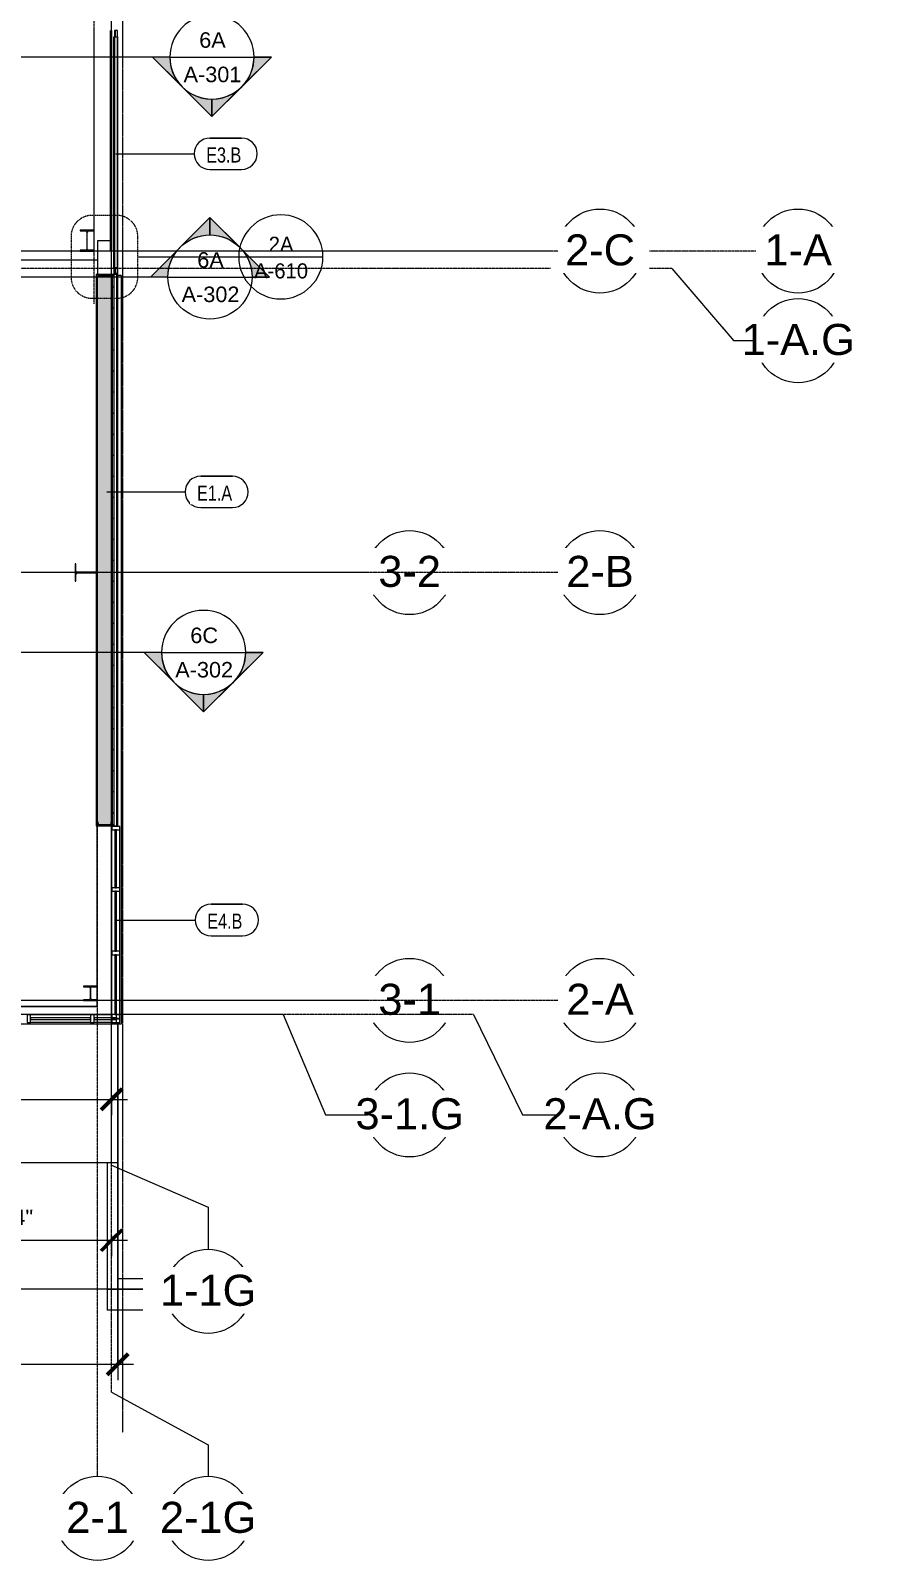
# Model space of a CAD drawing. Header units: inches. Extents: x 23906 to 26716, y -23130 to -20467.
# Drawn here: x 26235 to 26716, y -23107 to -22234 of the extents above; entities that cross this region are included whole.
import ezdxf

# ---------------------------------------------------------------- set-up
doc = ezdxf.new("R2010")
doc.units = ezdxf.units.IN
doc.header["$MEASUREMENT"] = 0
for name, pattern in [('Dash Dot 3_16_', [0.3125, 0.1875, -0.0625, 0, -0.0625]), ('Grid Line 1_2_', [0.875, 0.5, -0.125, 0.125, -0.125]), ('Hidden', [0.28125, 0.1875, -0.09375])]:
    doc.linetypes.add(name, pattern=pattern)
for name, color, linetype, lineweight in [('A-ANNO-DIMS', 211, 'Continuous', 9), ('A-ANNO-DIMS-96', 211, 'Continuous', 9), ('A-ANNO-SYMB', 150, 'Continuous', 9), ('A-AREA', 32, 'Continuous', 9), ('A-FLOR', 192, 'Continuous', 13), ('A-GLAZ-CURT', 52, 'Continuous', 9), ('A-GLAZ-CWMG', 51, 'Continuous', 9), ('A-PROP-SBCK', 71, 'Hidden', 50), ('A-WALL', 113, 'Continuous', 13), ('A-WALL-IDEN', 211, 'Continuous', 9), ('A-WALL-PATT', 111, 'Continuous', 50), ('C-TOPO', 7, 'Continuous', 9), ('Conc', 7, 'Continuous', 20), ('EOP-PR', 4, 'Continuous', 20), ('G-ANNO-SYMB', 111, 'Continuous', 9), ('L-SITE-WALL', 31, 'Continuous', 13), ('S-BEAM', 12, 'Continuous', 9), ('S-COLS', 52, 'Continuous', 9), ('S-GRID', 1, 'Continuous', 9), ('S-GRID-IDEN', 1, 'Continuous', 9)]:
    doc.layers.add(name, color=color, linetype=linetype, lineweight=lineweight)
doc.styles.add('Arial', font='arial.ttf', dxfattribs={"height": 17.703593})
doc.styles.add('Arial_1', font='arial.ttf', dxfattribs={"height": 8.851796})
doc.styles.add('Century Gothic', font='GOTHIC.TTF', dxfattribs={"height": 8.622671})
doc.styles.add('Century Gothic_1', font='GOTHIC.TTF', dxfattribs={"width": 0.8, "height": 8.622671})
doc.dimstyles.new('OD_Dimension', dxfattribs={"dimscale": 12, "dimtxt": 9, "dimasz": 1, "dimexe": 0.75, "dimexo": 0.5, "dimgap": 0.5, "dimtad": 1, "dimdec": 3, "dimrnd": 0.125, "dimzin": 1, "dimdsep": 46, "dimlunit": 4, "dimtxsty": 'Arial_1', "dimblk1": 'OBLIQUE', "dimblk2": 'OBLIQUE', "dimsah": 1, "dimcen": 0.09, "dimdle": 0.75, "dimazin": 0, "dimtfac": 1, "dimtdec": 4, "dimtix": 1, "dimtmove": 0, "dimatfit": 3, "dimfxl": 1, "dimtvp": 1, "dimtfill": 1, "dimfrac": 2, "dimtolj": 1, "dimtzin": 0, "dimarcsym": 2})
doc.dimstyles.new('OD_Dimension_3', dxfattribs={"dimscale": 12, "dimtxt": 9, "dimasz": 1, "dimexe": 0.75, "dimexo": 0.5, "dimgap": 0.5, "dimtad": 1, "dimdec": 3, "dimrnd": 0.125, "dimzin": 1, "dimdsep": 46, "dimlunit": 4, "dimtxsty": 'Arial_1', "dimblk1": 'OBLIQUE', "dimblk2": 'OBLIQUE', "dimsah": 1, "dimcen": 0.09, "dimdle": 0.75, "dimazin": 0, "dimtfac": 1, "dimtdec": 4, "dimtix": 1, "dimtmove": 0, "dimatfit": 3, "dimfxl": 1, "dimtvp": 1, "dimtfill": 1, "dimfrac": 2, "dimtolj": 1, "dimtzin": 0, "dimarcsym": 2})
pattern_1 = [(45, (0, 0), (-9.503515, 9.503515), []), (45, (0, 14.4), (-9.503515, 9.503515), [])]

# ---------------------------------------------------------------- blocks, each defined once
blk = doc.blocks.new('Struct_Xcel_Sports Complex_rvt-1-Enlarged First Floor Plan _East_')
at = {"layer": 'A-FLOR', "color": 43}
for p, q in [((26272.89, -22687.68), (26272.89, -22779.05)), ((26272.89, -22779.49), (26272.89, -22786.87)), ((26272.89, -22787.3), (26272.89, -22790.8)), ((26272.89, -22790.8), (26128.02, -22790.8))]:
    blk.add_line(p, q, dxfattribs=at)
at = {"layer": 'L-SITE-WALL', "color": 43}
blk.add_line((26128.02, -22790.8), (26272.89, -22790.8), dxfattribs=at)
blk = doc.blocks.new('W-Wide Flange-Column - B2_D-1389335-Enlarged First Floor Plan _East_')
at = {"layer": 'S-COLS'}
h = blk.add_hatch(dxfattribs=at)
h.set_pattern_fill('FP_7', color=8, style=0, pattern_type=2)
h.set_pattern_definition([(225, (26269.39, -22783.178), (9.503515, -9.503515), []), (225, (26269.39, -22797.578), (9.503515, -9.503515), [])])
h.paths.add_polyline_path([(-4, 4.13), (-4, 3.69), (-0.84, 3.69), (-0.35, 3.49), (-0.14, 3), (-0.14, -3), (-0.35, -3.49), (-0.84, -3.69), (-4, -3.69), (-4, -4.12), (4, -4.12), (4, -3.69), (0.84, -3.69), (0.35, -3.49), (0.14, -3), (0.14, 3), (0.35, 3.49), (0.84, 3.69), (4, 3.69), (4, 4.13)], flags=0)
at = {"layer": 'S-COLS', "color": 7, "lineweight": 20}
for p, q in [((4, 4.13), (-4, 4.13)), ((-4, 4.13), (-4, 3.69)), ((-4, 3.69), (-0.84, 3.69)), ((-0.14, 3), (-0.14, -3)), ((0.14, -3), (0.14, 3)), ((0.84, 3.69), (4, 3.69)), ((4, 3.69), (4, 4.13)), ((-0.84, -3.69), (-4, -3.69)), ((-4, -3.69), (-4, -4.12)), ((-4, -4.12), (4, -4.12)), ((4, -3.69), (0.84, -3.69)), ((4, -4.12), (4, -3.69))]:
    blk.add_line(p, q, dxfattribs=at)
for centre, start, end in [((-0.84, 3), 0, 90), ((0.84, 3), 90, 180), ((-0.84, -3), 270, 0), ((0.84, -3), 180, 270)]:
    blk.add_arc(centre, 0.691, start, end, dxfattribs=at)
blk = doc.blocks.new('Girt_C - 8_D-1409812-Enlarged First Floor Plan _East_')
at = {"layer": 'S-BEAM', "color": 43, "lineweight": 13}
for p, q in [((26273.39, -22353.43), (26273.39, -22372.93)), ((26273.58, -22353.43), (26280.75, -22353.43)), ((26281.39, -22372.93), (26281.39, -22359.55))]:
    blk.add_line(p, q, dxfattribs=at)
blk = doc.blocks.new('System Panel - INSULATED LOW-E GLAZING _SEE ELEVATIONS FOR U-FACTOR_ SHGC_ _ LT_-827454-Enlarged First Floor Plan _East_')
at = {"layer": 'A-GLAZ-CURT', "color": 7, "lineweight": 20}
for p, q in [((17.09375, 1.25), (-17.09375, 1.25)), ((-17.09375, 1.25), (-17.09375, 0.25)), ((-17.09375, 0.25), (17.09375, 0.25)), ((17.09375, 0.25), (17.09375, 1.25))]:
    blk.add_line(p, q, dxfattribs=at)
at = {"layer": 'A-GLAZ-CURT', "color": 10, "lineweight": 13}
for p, q in [((-17.09375, 0.25), (-17.09375, 1.25)), ((17.09375, 1.25), (-17.09375, 1.25)), ((-17.09375, 0.25), (17.09375, 0.25)), ((17.09375, 1.25), (17.09375, 0.25))]:
    blk.add_line(p, q, dxfattribs=at)
blk = doc.blocks.new('Rectangular Mullion - Exterior 2_ x 4_5_-V8-Enlarged First Floor Plan _East_')
at = {"layer": 'A-GLAZ-CWMG', "color": 43, "lineweight": 13}
for p, q in [((26197.02, -22795.43), (26162.83, -22795.43)), ((26197.02, -22799.93), (26162.83, -22799.93))]:
    blk.add_line(p, q, dxfattribs=at)
blk = doc.blocks.new('Rectangular Mullion - Exterior 2_ x 4_5_-1142350-Enlarged First Floor Plan _East_')
at = {"layer": 'A-GLAZ-CWMG', "color": 7, "lineweight": 20}
for p, q in [((-2, 1.5), (0, 1.5)), ((-2, -3), (-2, 1.5)), ((0, 1.5), (0, -3)), ((0, -3), (-2, -3))]:
    blk.add_line(p, q, dxfattribs=at)
blk = doc.blocks.new('Rectangular Mullion - Exterior 2_ x 4_5_-1142343-Enlarged First Floor Plan _East_')
at = {"layer": 'A-GLAZ-CWMG', "color": 7, "lineweight": 20}
for p, q in [((-1, 1.5), (1, 1.5)), ((-1, -3), (-1, 1.5)), ((1, 1.5), (1, -3)), ((1, -3), (-1, -3))]:
    blk.add_line(p, q, dxfattribs=at)
blk = doc.blocks.new('System Panel - INSULATED LOW-E GLAZING _SEE ELEVATIONS FOR U-FACTOR_ SHGC_ _ LT_-1274973-Enlarged First Floor Plan _East_')
at = {"layer": 'A-GLAZ-CURT', "color": 7, "lineweight": 20}
for p, q in [((6.31, 1.25), (-6.31, 1.25)), ((-6.31, 1.25), (-6.31, 0.25)), ((-6.31, 0.25), (6.31, 0.25)), ((6.31, 0.25), (6.31, 1.25))]:
    blk.add_line(p, q, dxfattribs=at)
at = {"layer": 'A-GLAZ-CURT', "color": 10, "lineweight": 13}
for p, q in [((-6.31, 0.25), (-6.31, 1.25)), ((3.81, 1.25), (-6.31, 1.25)), ((-6.31, 0.25), (3.81, 0.25)), ((6.31, 1.06), (6.31, 0.5))]:
    blk.add_line(p, q, dxfattribs=at)
blk = doc.blocks.new('Rectangular Mullion - Exterior 2_ x 4_5_-1274971-Enlarged First Floor Plan _East_')
at = {"layer": 'A-GLAZ-CWMG', "color": 43, "lineweight": 13}
for p, q in [((26281.52, -22795.43), (26271.39, -22795.43)), ((26281.52, -22799.93), (26271.39, -22799.93))]:
    blk.add_line(p, q, dxfattribs=at)
blk = doc.blocks.new('System Panel - INSULATED LOW-E GLAZING _SEE ELEVATIONS FOR U-FACTOR_ SHGC_ _ LT_-1142335-Enlarged First Floor Plan _East_')
at = {"layer": 'A-GLAZ-CURT', "color": 7, "lineweight": 20}
for p, q in [((16.53125, -0.25), (-16.53125, -0.25)), ((-16.53125, -0.25), (-16.53125, -1.25)), ((-16.53125, -1.25), (16.53125, -1.25)), ((16.53125, -1.25), (16.53125, -0.25))]:
    blk.add_line(p, q, dxfattribs=at)
at = {"layer": 'A-GLAZ-CURT', "color": 10, "lineweight": 13}
for p, q in [((-16.53125, -1.25), (-16.53125, -0.25)), ((16.53125, -0.25), (-16.53125, -0.25)), ((-16.53125, -1.25), (16.53125, -1.25)), ((16.53125, -0.25), (16.53125, -1.25))]:
    blk.add_line(p, q, dxfattribs=at)
blk = doc.blocks.new('System Panel - INSULATED LOW-E GLAZING _SEE ELEVATIONS FOR U-FACTOR_ SHGC_ _ LT_-827433-Enlarged First Floor Plan _East_')
at = {"layer": 'A-GLAZ-CURT', "color": 7, "lineweight": 20}
for p, q in [((17.09375, -0.25), (-17.09375, -0.25)), ((-17.09375, -0.25), (-17.09375, -1.25)), ((-17.09375, -1.25), (17.09375, -1.25)), ((17.09375, -1.25), (17.09375, -0.25))]:
    blk.add_line(p, q, dxfattribs=at)
at = {"layer": 'A-GLAZ-CURT', "color": 10, "lineweight": 13}
for p, q in [((-17.09375, -1.25), (-17.09375, -0.25)), ((17.09375, -0.25), (-17.09375, -0.25)), ((-17.09375, -1.25), (17.09375, -1.25)), ((17.09375, -0.25), (17.09375, -1.25))]:
    blk.add_line(p, q, dxfattribs=at)
blk = doc.blocks.new('Rectangular Mullion - Exterior 2_ x 4_5_-1135294-Enlarged First Floor Plan _East_')
at = {"layer": 'A-GLAZ-CWMG', "color": 43, "lineweight": 13}
for p, q in [((26281.52, -22722.99), (26281.52, -22689.93)), ((26286.02, -22722.99), (26286.02, -22689.93))]:
    blk.add_line(p, q, dxfattribs=at)
blk = doc.blocks.new('Rectangular Mullion - Exterior 2_ x 4_5_-769200-Enlarged First Floor Plan _East_')
at = {"layer": 'A-GLAZ-CWMG', "color": 43, "lineweight": 13}
for p, q in [((26281.52, -22795.37), (26281.52, -22761.18)), ((26286.02, -22795.37), (26286.02, -22761.18))]:
    blk.add_line(p, q, dxfattribs=at)
blk = doc.blocks.new('Rectangular Mullion - Exterior 2_ x 4_5_-1142339-Enlarged First Floor Plan _East_')
at = {"layer": 'A-GLAZ-CWMG', "color": 7, "lineweight": 20}
for p, q in [((-2, 3), (0, 3)), ((-2, -1.5), (-2, 3)), ((0, 3), (0, -1.5)), ((0, -1.5), (-2, -1.5))]:
    blk.add_line(p, q, dxfattribs=at)
blk = doc.blocks.new('Rectangular Mullion - Exterior 2_ x 4_5_-1142342-Enlarged First Floor Plan _East_')
at = {"layer": 'A-GLAZ-CWMG', "color": 7, "lineweight": 20}
for p, q in [((0, 3), (-2, 3)), ((-2, 3), (-2, -1.5)), ((0, -1.5), (0, 3)), ((-2, -1.5), (0, -1.5))]:
    blk.add_line(p, q, dxfattribs=at)
blk = doc.blocks.new('Rectangular Mullion - Exterior 2_ x 4_5_-1115231-Enlarged First Floor Plan _East_')
at = {"layer": 'A-GLAZ-CWMG', "color": 7, "lineweight": 20}
for p, q in [((-1, 3), (1, 3)), ((-1, -1.5), (-1, 3)), ((1, 3), (1, -1.5)), ((1, -1.5), (-1, -1.5))]:
    blk.add_line(p, q, dxfattribs=at)
blk = doc.blocks.new('Rectangular Mullion - Exterior 2_ x 4_5_-769211-Enlarged First Floor Plan _East_')
at = {"layer": 'A-GLAZ-CWMG', "color": 43, "lineweight": 13}
for p, q in [((26281.52, -22759.18), (26281.52, -22724.99)), ((26286.02, -22759.18), (26286.02, -22724.99))]:
    blk.add_line(p, q, dxfattribs=at)
blk = doc.blocks.new('Rectangular Mullion - Exterior 2_ x 4_5_-827464-Enlarged First Floor Plan _East_')
at = {"layer": 'A-GLAZ-CWMG', "color": 7, "lineweight": 20}
for p, q in [((-1, 3), (1, 3)), ((-1, -1.5), (-1, 3)), ((1, 3), (1, -1.5)), ((1, -1.5), (-1, -1.5))]:
    blk.add_line(p, q, dxfattribs=at)
blk = doc.blocks.new('Rectangular Mullion - Profile_Polycarbonate_Lower-1149884-Enlarged First Floor Plan _East_')
at = {"layer": 'A-GLAZ-CWMG', "color": 43, "lineweight": 13}
for p, q in [((26282.75, -22237.3), (26283.1, -22237.3)), ((26282.75, -22369.06), (26282.75, -22237.3)), ((26284.68, -22237.3), (26284.75, -22237.3)), ((26284.75, -22237.3), (26284.88, -22237.3)), ((26284.75, -22369.06), (26284.75, -22237.3)), ((26284.88, -22369.06), (26284.88, -22237.3)), ((26284.75, -22369.06), (26284.68, -22369.06)), ((26284.88, -22369.06), (26284.75, -22369.06))]:
    blk.add_line(p, q, dxfattribs=at)
at = {"layer": 'A-GLAZ-CWMG', "color": 10, "lineweight": 13}
for p, q in [((26283.1, -22237.3), (26284.68, -22237.3)), ((26283.1, -22369.06), (26283.1, -22237.3)), ((26284.68, -22369.06), (26283.1, -22369.06))]:
    blk.add_line(p, q, dxfattribs=at)
blk = doc.blocks.new('Rectangular Mullion - Profile_Polycarbonate_Upper and left-1528482-Enlarged First Floor Plan _East_')
at = {"layer": 'A-GLAZ-CWMG', "color": 7, "lineweight": 20}
for p, q in [((-3.622, 1.141125), (0, 1.141125)), ((-3.622, 0.787125), (-3.622, 1.141125)), ((-3.372, 0.787125), (-3.622, 0.787125)), ((-0.0625, 1.078625), (-3.5595, 1.078625)), ((-3.5595, 1.078625), (-3.5595, 0.849625)), ((-3.5595, 0.849625), (-3.372, 0.849625)), ((-3.372, 0.849625), (-3.372, 0.787125)), ((-0.0625, -0.922375), (-0.0625, 1.078625)), ((0, 1.141125), (0, -0.984875)), ((-2.834, -0.984875), (-2.834, -0.859875)), ((-2.834, -0.859875), (-2.7715, -0.859875)), ((0, -0.984875), (-2.834, -0.984875)), ((-2.7715, -0.859875), (-2.7715, -0.922375)), ((-2.7715, -0.922375), (-0.0625, -0.922375))]:
    blk.add_line(p, q, dxfattribs=at)
blk = doc.blocks.new('Girt_Z - 10_D-1236892-Enlarged First Floor Plan _East_')
at = {"layer": 'S-BEAM', "color": 43, "lineweight": 13}
for p, q in [((26271.39, -22347.55), (26271.39, -22233.68)), ((26280.75, -22359.55), (26280.75, -22233.68)), ((26280.82, -22359.55), (26280.82, -22233.68)), ((26281.39, -22233.68), (26281.39, -22359.55)), ((26271.39, -22359.12), (26271.39, -22347.99)), ((26280.75, -22359.55), (26271.39, -22359.55)), ((26280.82, -22359.55), (26280.75, -22359.55)), ((26281.39, -22359.55), (26280.82, -22359.55))]:
    blk.add_line(p, q, dxfattribs=at)
blk = doc.blocks.new('Section - Section Head - Filled-1526-Enlarged First Floor Plan _East_')
at = {"layer": 'G-ANNO-SYMB'}
h = blk.add_hatch(color=256, dxfattribs=at)
edge = h.paths.add_edge_path(flags=0)
edge.add_line((-0.4268, 0.1768), (-0.25, 0.3536))
edge.add_line((-0.25, 0.3536), (-0.25, 0.25))
edge.add_arc((-0.25, 0), 0.25, 90, 135)
h = blk.add_hatch(color=256, dxfattribs=at)
edge = h.paths.add_edge_path(flags=0)
edge.add_arc((-0.25, 0), 0.25, 45, 90)
edge.add_line((-0.25, 0.25), (-0.25, 0.3536))
edge.add_line((-0.25, 0.3536), (-0.0732, 0.1768))
h = blk.add_hatch(color=256, dxfattribs=at)
edge = h.paths.add_edge_path(flags=0)
edge.add_arc((-0.25, 0), 0.2503, 137.9216, 180)
edge.add_line((-0.5003, 0), (-0.6036, 0))
edge.add_line((-0.6036, 0), (-0.4358, 0.1678))
h = blk.add_hatch(color=256, dxfattribs=at)
edge = h.paths.add_edge_path(flags=0)
edge.add_line((-0.0642, 0.1678), (0.1036, 0))
edge.add_line((0.1036, 0), (0.0003, 0))
edge.add_arc((-0.25, 0), 0.2503, 0, 42.0784)
for p, q in [((-0.25, 0.3536), (-0.6036, 0)), ((-0.25, 0.3536), (-0.4268, 0.1768)), ((-0.25, 0.3536), (0.1036, 0)), ((-0.25, 0.25), (-0.25, 0.3536)), ((-0.0732, 0.1768), (-0.25, 0.3536)), ((-0.25, 0.3536), (-0.25, 0.25)), ((-0.4358, 0.1678), (-0.6036, 0)), ((0.1036, 0), (-0.0642, 0.1678)), ((-0.6036, 0), (-0.5003, 0)), ((0.0003, 0), (0.1036, 0)), ((-0.5, 0), (-0.6036, 0)), ((0, 0), (0.1036, 0))]:
    blk.add_line(p, q, dxfattribs=at)
for radius, start, end in [(0.25, 360, 180), (0.25, 90, 135), (0.25, 45, 90), (0.2503, 137.9216, 180), (0.2503, 0, 42.0784), (0.25, 180, 360)]:
    blk.add_arc((-0.25, 0), radius, start, end, dxfattribs=at)
blk = doc.blocks.new('Grid - Grid Head - Circle-14747-Enlarged First Floor Plan _East_')
at = {"layer": 'S-GRID-IDEN'}
blk.add_circle((0, 0), 0.25, dxfattribs=at)
blk = doc.blocks.new('Wall Tag - 1_4_-1369832-Enlarged First Floor Plan _East_')
at = {"layer": 'A-WALL-IDEN', "color": 153}
for p, q in [((-0.0822, 0.0968), (0.1053, 0.0968)), ((0.1053, 0.0968), (-0.0822, 0.0968)), ((-0.0822, -0.0907), (0.1053, -0.0907)), ((-0.0822, -0.0907), (0.1053, -0.0907))]:
    blk.add_line(p, q, dxfattribs=at)
for centre, start, end in [((-0.0822, 0.0031), 90, 270), ((-0.0822, 0.0031), 90, 270), ((0.1053, 0.0031), 270, 90), ((0.1053, 0.0031), 270, 90)]:
    blk.add_arc(centre, 0.0937, start, end, dxfattribs=at)
blk = doc.blocks.new('DIMBLOCK16-Enlarged First Floor Plan _East_')
at = {"layer": 'A-ANNO-DIMS-96'}
for p, q in [((26125.64, -22801.43), (26125.64, -22933.17)), ((26125.64, -22924.17), (26125.64, -22801.43)), ((26125.64, -22924.17), (26290.39, -22924.17)), ((26281.39, -22921.68), (26281.39, -22933.17)), ((26281.39, -22924.17), (26281.39, -22921.68))]:
    blk.add_line(p, q, dxfattribs=at)
at = {"layer": 'A-ANNO-DIMS-96', "lineweight": 50}
for p, q in [((26125.64, -22924.17), (26131.64, -22918.17)), ((26281.39, -22924.17), (26287.39, -22918.17)), ((26125.64, -22924.17), (26119.64, -22930.17)), ((26281.39, -22924.17), (26275.39, -22930.17))]:
    blk.add_line(p, q, dxfattribs=at)
at = {"layer": 'A-ANNO-DIMS-96', "color": 0, "insert": (26170.77, -22906.68), "char_height": 8.8518, "width": 78.5908, "attachment_point": 1, "line_spacing_factor": 0.938532, "style": 'Arial_1', "bg_fill": 3, "box_fill_scale": 1.25, "bg_fill_color": 0, "bg_fill_transparency": 0}
blk.add_mtext('12\' - 11 3/4"', dxfattribs=at)
blk = doc.blocks.new('_Oblique')
at = {"color": 0, "linetype": 'ByBlock', "lineweight": -2}
blk.add_line((-0.5, -0.5), (0.5, 0.5), dxfattribs=at)
blk = doc.blocks.new('DIMBLOCK72-Enlarged First Floor Plan _East_')
at = {"layer": 'A-ANNO-DIMS-96', "lineweight": 50}
for p, q in [((25979.89, -22843.79), (25985.89, -22837.79)), ((26281.39, -22843.79), (26287.39, -22837.79)), ((25979.89, -22843.79), (25973.89, -22849.79)), ((26281.39, -22843.79), (26275.39, -22849.79))]:
    blk.add_line(p, q, dxfattribs=at)
at = {"layer": 'A-ANNO-DIMS-96'}
for p, q in [((25979.89, -22841.3), (25979.89, -22852.79)), ((25979.89, -22843.79), (25979.89, -22841.3)), ((26281.39, -22841.3), (26281.39, -22852.79)), ((26281.39, -22843.79), (26281.39, -22841.3)), ((25970.89, -22843.79), (26290.39, -22843.79))]:
    blk.add_line(p, q, dxfattribs=at)
at = {"layer": 'A-ANNO-DIMS-96', "color": 0, "insert": (26101.29, -22826.3), "char_height": 8.8518, "width": 70.4492, "attachment_point": 1, "line_spacing_factor": 0.938532, "style": 'Arial_1', "bg_fill": 3, "box_fill_scale": 1.25, "bg_fill_color": 0, "bg_fill_transparency": 0}
blk.add_mtext('25\' - 1 1/2"', dxfattribs=at)
blk = doc.blocks.new('DIMBLOCK74-Enlarged First Floor Plan _East_')
at = {"layer": 'A-ANNO-DIMS-96'}
for p, q in [((25305.39, -22798.58), (25305.39, -23003.97)), ((25305.39, -22994.97), (25305.39, -22798.58)), ((26284.89, -22804.8), (26284.89, -23003.97)), ((26284.89, -22994.97), (26284.89, -22804.8)), ((25296.39, -22994.97), (26293.89, -22994.97))]:
    blk.add_line(p, q, dxfattribs=at)
at = {"layer": 'A-ANNO-DIMS-96', "lineweight": 50}
for p, q in [((25305.39, -22994.97), (25311.39, -22988.97)), ((26284.89, -22994.97), (26290.89, -22988.97)), ((25305.39, -22994.97), (25299.39, -23000.97)), ((26284.89, -22994.97), (26278.89, -23000.97))]:
    blk.add_line(p, q, dxfattribs=at)
at = {"layer": 'A-ANNO-DIMS-96', "color": 0, "insert": (25765.79, -22977.49), "char_height": 8.8518, "width": 70.4492, "attachment_point": 1, "line_spacing_factor": 0.938532, "style": 'Arial_1', "bg_fill": 3, "box_fill_scale": 1.25, "bg_fill_color": 0, "bg_fill_transparency": 0}
blk.add_mtext('81\' - 7 1/2"', dxfattribs=at)
blk = doc.blocks.new('Floor Plan - Callout Head-19020-Enlarged First Floor Plan _East_')
at = {"layer": 'A-ANNO-SYMB'}
blk.add_line((-0.25, 0), (0.25, 0), dxfattribs=at)
for start, end in [(360, 180), (180, 360)]:
    blk.add_arc((0, 0), 0.25, start, end, dxfattribs=at)

msp = doc.modelspace()

# ---------------------------------------------------------------- hatches: boundary and pattern name
at = {"layer": 'A-WALL-PATT', "lineweight": 9}
h = msp.add_hatch(dxfattribs=at)
h.set_pattern_fill('FP_9', color=8, style=0, pattern_type=2)
h.set_pattern_definition([(161.57, (0.48, 0.48), (-3.839953776, -1.544e-05), [0, -27.322, 3.034, 0]), (18.43, (-0.48, 0.48), (-3.839953776, 1.544e-05), [0, -27.322, 3.034, 0]), (108.43, (0.48, 0.48), (1.919622, -9.60052459), [9.106, -21.25]), (71.57, (-0.48, 0.48), (1.919622, 9.60052459), [9.106, -21.25])])
h.paths.add_polyline_path([(26273.3902, -22686.9278), (26281.3902, -22686.9278), (26281.3902, -22373.6778), (26273.3902, -22373.6778), (26273.3902, -22685.3545)], flags=0)
h = msp.add_hatch(dxfattribs=at)
h.set_pattern_fill('FP_10', color=8, style=0, pattern_type=2)
h.set_pattern_definition([(0, (0, 0), (15.36, 3.84), [1.267, -10.253, 1.267, -10.253, -61.44]), (0, (0, 0), (15.36, 3.84), [-23.04, 1.267, -21.773, 1.267, -10.253, -26.88]), (0, (0, 0), (15.36, 3.84), [-57.6, 1.267, -6.413, 1.267, -17.933]), (120, (5.76, 1.92), (-11.00553755, 11.3821502), [1.267, -10.253, 1.267, -10.253, -61.44]), (120, (5.76, 1.92), (-11.00553755, 11.3821502), [-23.04, 1.267, -21.773, 1.267, -10.253, -26.88]), (120, (5.76, 1.92), (-11.00553755, 11.3821502), [-57.6, 1.267, -6.413, 1.267, -17.933]), (240, (7.68, 9.6), (-4.35446245, -15.2221502), [1.267, -10.253, 1.267, -10.253, -61.44]), (240, (7.68, 9.6), (-4.35446245, -15.2221502), [-23.04, 1.267, -21.773, 1.267, -10.253, -26.88]), (240, (7.68, 9.6), (-4.35446245, -15.2221502), [-57.6, 1.267, -6.413, 1.267, -17.933])])
h.paths.add_polyline_path([(26281.3902, -22686.9278), (26281.8902, -22686.9278), (26281.8902, -22373.6778), (26281.3902, -22373.6778), (26281.3902, -22685.3545)], flags=0)
h = msp.add_hatch(dxfattribs=at)
h.set_pattern_fill('FP_11', color=8, style=0, pattern_type=2)
h.set_pattern_definition([(0, (0, 0), (0, 12), []), (90, (0, 0), (-12, 7e-16), [])])
h.paths.add_polyline_path([(26281.8902, -22686.9278), (26282.8902, -22686.9278), (26282.8902, -22373.6778), (26281.8902, -22373.6778), (26281.8902, -22685.3545)], flags=0)
at = {"layer": 'S-COLS'}
h = msp.add_hatch(dxfattribs=at)
h.set_pattern_fill('FP_13', color=8, style=0, pattern_type=2)
h.set_pattern_definition(pattern_1)
h.paths.add_polyline_path([(26263.3902, -22359.5528), (26271.3902, -22359.5528), (26271.3902, -22359.1192), (26268.2262, -22359.1192), (26267.7373, -22358.9167), (26267.5348, -22358.4278), (26267.5348, -22348.6778), (26267.7373, -22348.1889), (26268.2262, -22347.9864), (26271.3902, -22347.9864), (26271.3902, -22347.5528), (26263.3902, -22347.5528), (26263.3902, -22347.9864), (26266.5543, -22347.9864), (26267.0432, -22348.1889), (26267.2457, -22348.6778), (26267.2457, -22358.4278), (26267.0432, -22358.9167), (26266.5543, -22359.1192), (26263.3902, -22359.1192)], flags=0)
h = msp.add_hatch(dxfattribs=at)
h.set_pattern_fill('FP_13', color=8, style=0, pattern_type=2)
h.set_pattern_definition(pattern_1)
h.paths.add_polyline_path([(26261.0738, -22548.0528), (26261.0738, -22543.8887), (26261.2763, -22543.3998), (26261.7652, -22543.1973), (26272.2652, -22543.1973), (26272.7541, -22543.3998), (26272.9566, -22543.8887), (26272.9566, -22548.0528), (26273.3902, -22548.0528), (26273.3902, -22538.0528), (26272.9566, -22538.0528), (26272.9566, -22542.2169), (26272.7541, -22542.7058), (26272.2652, -22542.9083), (26261.7652, -22542.9083), (26261.2763, -22542.7058), (26261.0738, -22542.2169), (26261.0738, -22538.0528), (26260.6402, -22538.0528), (26260.6402, -22548.0528)], flags=0)
h = msp.add_hatch(dxfattribs=at)
h.set_pattern_fill('FP_13', color=8, style=0, pattern_type=2)
h.set_pattern_definition(pattern_1)
h.paths.add_polyline_path([(26281.3902, -22687.6778), (26281.3498, -22685.3545), (26281.1145, -22685.452), (26281.0002, -22685.7278), (26280.7394, -22687.3748), (26274.0411, -22687.3748), (26273.7802, -22685.7278), (26273.666, -22685.452), (26273.3902, -22685.3545), (26273.3902, -22687.6778)], flags=0)

# ---------------------------------------------------------------- linework, layer by layer
at = {"layer": 'A-ANNO-SYMB', "linetype": 'Dash Dot 3_16_'}
for p, q in [((26284.3374, -22339.184), (26270.2628, -22339.184)), ((26258.2628, -22351.184), (26258.2628, -22374.52)), ((26296.3374, -22374.52), (26296.3374, -22351.184)), ((26270.2628, -22386.52), (26284.3374, -22386.52))]:
    msp.add_line(p, q, dxfattribs=at)
at = {"layer": 'A-ANNO-SYMB'}
msp.add_line((26296.3374, -22362.852), (26353.9374, -22362.852), dxfattribs=at)
at = {"layer": 'A-ANNO-SYMB', "linetype": 'Dash Dot 3_16_'}
for centre, start, end in [((26270.2628, -22351.184), 90, 180), ((26284.3374, -22351.184), 0, 90), ((26270.2628, -22374.52), 180, 270), ((26284.3374, -22374.52), 270, 0)]:
    msp.add_arc(centre, 12, start, end, dxfattribs=at)
at = {"layer": 'A-AREA', "color": 43, "lineweight": 13}
msp.add_line((25850.0152, -22364.4903), (26273.3902, -22364.4903), dxfattribs=at)
at = {"layer": 'A-PROP-SBCK', "color": 43, "lineweight": 13}
msp.add_line((26287.5152, -20555.0739), (26287.5152, -23033.9459), dxfattribs=at)
at = {"layer": 'A-WALL', "color": 7, "lineweight": 20}
for p, q in [((26283.1028, -22233.7403), (26283.1028, -22372.1788)), ((26284.6776, -22233.7403), (26283.1028, -22233.7403)), ((26284.6776, -22372.1788), (26284.6776, -22233.7403)), ((26272.6402, -22372.9278), (26272.6402, -22687.6778)), ((26284.7027, -22372.9278), (26272.6402, -22372.9278)), ((26273.3902, -22686.9278), (26273.3902, -22373.6778)), ((26282.8902, -22373.6778), (26273.3902, -22373.6778)), ((26281.3902, -22686.9278), (26281.3902, -22373.6778)), ((26281.8902, -22686.9278), (26281.8902, -22373.6778)), ((26282.8902, -22687.6778), (26282.8902, -22372.9278)), ((26283.1028, -22372.1788), (26284.6776, -22372.1788)), ((26284.3902, -22687.6778), (26284.3902, -22372.9278)), ((26284.7027, -22687.6778), (26284.7027, -22372.9278)), ((26272.6402, -22687.6778), (26284.7027, -22687.6778)), ((26273.3902, -22686.9278), (26282.8902, -22686.9278))]:
    msp.add_line(p, q, dxfattribs=at)
at = {"layer": 'A-WALL-IDEN', "color": 153}
for p, q in [((26283.8902, -22304.0216), (26328.4949, -22304.0216)), ((26278.6715, -22497.0056), (26323.2762, -22497.0056)), ((26284.5152, -22741.3714), (26329.1199, -22741.3714))]:
    msp.add_line(p, q, dxfattribs=at)
at = {"layer": 'C-TOPO', "color": 43, "lineweight": 13}
for p, q in [((26284.8896, -22799.9278), (26284.8896, -22952.0669)), ((26284.8896, -22952.0669), (26284.8896, -22799.9278)), ((26363.8965, -22952.0669), (24207.1045, -22952.0669)), ((26284.8896, -22952.0669), (24207.1045, -22952.0669)), ((26284.8896, -22952.0669), (26363.8965, -22952.0669))]:
    msp.add_line(p, q, dxfattribs=at)
at = {"layer": 'Conc', "color": 43, "lineweight": 13}
for p, q in [((26284.8902, -22799.9278), (26284.8902, -22946.0675)), ((26278.8902, -22880.0675), (26278.8902, -22964.0675)), ((26363.8965, -22964.0675), (26278.8902, -22964.0675))]:
    msp.add_line(p, q, dxfattribs=at)
at = {"layer": 'EOP-PR', "color": 43, "lineweight": 13}
for p, q in [((26284.8902, -22880.0675), (26218.8934, -22880.0675)), ((26284.8902, -22946.0675), (26363.8965, -22946.0675)), ((26278.8902, -22952.0675), (26158.8934, -22952.0675)), ((26278.8902, -22952.0675), (26363.8965, -22952.0675))]:
    msp.add_line(p, q, dxfattribs=at)
at = {"layer": 'G-ANNO-SYMB'}
for p, q in [((26314.6334, -22248.8331), (23915.5199, -22248.8331)), ((26314.6334, -22248.8331), (26362.6334, -22248.8331)), ((26313.5202, -22374.357), (23919.0618, -22374.357)), ((26313.5202, -22374.357), (26361.5202, -22374.357)), ((26309.8879, -22588.6303), (23915.4295, -22588.6303)), ((26309.8879, -22588.6303), (26357.8879, -22588.6303))]:
    msp.add_line(p, q, dxfattribs=at)
at = {"layer": 'L-SITE-WALL', "color": 10}
for p, q in [((26283.3902, -22233.6778), (26283.3902, -22237.2998)), ((26283.3902, -22369.0558), (26283.3902, -22372.6153))]:
    msp.add_line(p, q, dxfattribs=at)
at = {"layer": 'L-SITE-WALL', "color": 43}
for p, q in [((26283.3902, -22372.6778), (26283.3902, -22372.9278)), ((26284.8902, -22687.9278), (26284.8902, -22373.5528)), ((26286.8902, -22373.5528), (26284.8902, -22373.5528)), ((26286.8902, -22373.5528), (26286.8902, -22800.8028)), ((26286.8902, -22800.8028), (25244.4043, -22800.8028))]:
    msp.add_line(p, q, dxfattribs=at)
at = {"layer": 'S-COLS', "color": 7, "lineweight": 20}
for p, q in [((26271.3902, -22347.5528), (26263.3902, -22347.5528)), ((26263.3902, -22347.5528), (26263.3902, -22347.9864)), ((26263.3902, -22347.9864), (26266.5543, -22347.9864)), ((26267.2457, -22348.6778), (26267.2457, -22358.4278)), ((26267.5348, -22358.4278), (26267.5348, -22348.6778)), ((26268.2262, -22347.9864), (26271.3902, -22347.9864)), ((26271.3902, -22347.9864), (26271.3902, -22347.5528)), ((26266.5543, -22359.1192), (26263.3902, -22359.1192)), ((26263.3902, -22359.1192), (26263.3902, -22359.5528)), ((26263.3902, -22359.5528), (26271.3902, -22359.5528)), ((26271.3902, -22359.1192), (26268.2262, -22359.1192)), ((26271.3902, -22359.5528), (26271.3902, -22359.1192)), ((26261.0738, -22538.0528), (26260.6402, -22538.0528)), ((26260.6402, -22538.0528), (26260.6402, -22548.0528)), ((26261.0738, -22542.2169), (26261.0738, -22538.0528)), ((26261.0738, -22548.0528), (26261.0738, -22543.8887)), ((26272.2652, -22542.9083), (26261.7652, -22542.9083)), ((26261.7652, -22543.1973), (26272.2652, -22543.1973)), ((26273.3902, -22538.0528), (26272.9566, -22538.0528)), ((26272.9566, -22538.0528), (26272.9566, -22542.2169)), ((26272.9566, -22543.8887), (26272.9566, -22548.0528)), ((26273.3902, -22548.0528), (26273.3902, -22538.0528)), ((26260.6402, -22548.0528), (26261.0738, -22548.0528)), ((26272.9566, -22548.0528), (26273.3902, -22548.0528)), ((26273.3902, -22685.3378), (26273.3902, -22687.6778)), ((26281.3902, -22687.6778), (26281.3902, -22685.3378)), ((26273.3902, -22687.6778), (26281.3902, -22687.6778)), ((26274.0411, -22687.3748), (26273.7802, -22685.7278)), ((26280.7394, -22687.3748), (26274.0411, -22687.3748)), ((26281.0002, -22685.7278), (26280.7394, -22687.3748))]:
    msp.add_line(p, q, dxfattribs=at)
for centre, radius, start, end in [((26266.5543, -22348.6778), 0.6914, 0, 90), ((26268.2262, -22348.6778), 0.6914, 90, 180), ((26266.5543, -22358.4278), 0.6914, 270, 0), ((26268.2262, -22358.4278), 0.6914, 180, 270), ((26261.7652, -22542.2169), 0.6914, 180, 270), ((26261.7652, -22543.8887), 0.6914, 90, 180), ((26272.2652, -22542.2169), 0.6914, 270, 0), ((26272.2652, -22543.8887), 0.6914, 0, 90), ((26273.3902, -22685.7278), 0.39, 0, 90), ((26281.3902, -22685.7278), 0.39, 90, 180)]:
    msp.add_arc(centre, radius, start, end, dxfattribs=at)
at = {"layer": 'S-GRID', "linetype": 'Grid Line 1_2_'}
for p, q in [((26271.3902, -22389.5762), (26271.3902, -20749.6602)), ((26281.3902, -22881.3071), (26281.3902, -20797.6602)), ((26281.3902, -23010.9049), (26281.3902, -20950.4278)), ((26601.0048, -22369.5528), (24012.5184, -22369.5528)), ((26273.3902, -23058.9049), (26273.3902, -22389.5762)), ((26379.3416, -22795.3028), (24060.5184, -22795.3028))]:
    msp.add_line(p, q, dxfattribs=at)
at = {"layer": 'S-GRID'}
for p, q in [((26379.3416, -22795.3028), (26403.3416, -22852.6235)), ((26281.3902, -22881.3071), (26336.4676, -22905.3071)), ((26336.4676, -22905.3071), (26336.4676, -22929.3071)), ((26281.3902, -23010.9049), (26336.4676, -23040.8703)), ((26336.4676, -23040.8703), (26336.4676, -23058.9049))]:
    msp.add_line(p, q, dxfattribs=at)

# ---------------------------------------------------------------- block references
at = {"layer": 'A-ANNO-SYMB', "xscale": 95.99999999999994, "yscale": 95.99999999999994, "zscale": 95.99999999999994}
msp.add_blockref('Floor Plan - Callout Head-19020-Enlarged First Floor Plan _East_', (26377.9374, -22362.852), dxfattribs=at)
at = {"layer": 'A-GLAZ-CURT', "color": 10, "lineweight": 13, "rotation": 270}
for name, p in [('System Panel - INSULATED LOW-E GLAZING _SEE ELEVATIONS FOR U-FACTOR_ SHGC_ _ LT_-1142335-Enlarged First Floor Plan _East_', (26284.5152, -22706.4591)), ('System Panel - INSULATED LOW-E GLAZING _SEE ELEVATIONS FOR U-FACTOR_ SHGC_ _ LT_-827433-Enlarged First Floor Plan _East_', (26284.5152, -22742.0841)), ('System Panel - INSULATED LOW-E GLAZING _SEE ELEVATIONS FOR U-FACTOR_ SHGC_ _ LT_-827433-Enlarged First Floor Plan _East_', (26284.5152, -22778.2716))]:
    msp.add_blockref(name, p, dxfattribs=at)
at = {"layer": 'A-GLAZ-CURT', "color": 10, "lineweight": 13}
for name, p in [('System Panel - INSULATED LOW-E GLAZING _SEE ELEVATIONS FOR U-FACTOR_ SHGC_ _ LT_-827454-Enlarged First Floor Plan _East_', (26252.2965, -22798.4278)), ('System Panel - INSULATED LOW-E GLAZING _SEE ELEVATIONS FOR U-FACTOR_ SHGC_ _ LT_-1274973-Enlarged First Floor Plan _East_', (26277.7027, -22798.4278))]:
    msp.add_blockref(name, p, dxfattribs=at)
at = {"layer": 'A-GLAZ-CWMG', "color": 43, "lineweight": 13}
for name, p in [('Rectangular Mullion - Profile_Polycarbonate_Lower-1149884-Enlarged First Floor Plan _East_', (0, 0)), ('Rectangular Mullion - Exterior 2_ x 4_5_-1135294-Enlarged First Floor Plan _East_', (0, 0)), ('Rectangular Mullion - Exterior 2_ x 4_5_-769211-Enlarged First Floor Plan _East_', (0, 0)), ('Rectangular Mullion - Exterior 2_ x 4_5_-769200-Enlarged First Floor Plan _East_', (0, 0)), ('Rectangular Mullion - Exterior 2_ x 4_5_-V8-Enlarged First Floor Plan _East_', (72.375, 0)), ('Rectangular Mullion - Exterior 2_ x 4_5_-1274971-Enlarged First Floor Plan _East_', (0, 0))]:
    msp.add_blockref(name, p, dxfattribs=at)
at = {"layer": 'A-GLAZ-CWMG', "color": 43, "lineweight": 13, "extrusion": (0, 0, -1)}
for name, p, rotation in [('Rectangular Mullion - Profile_Polycarbonate_Upper and left-1528482-Enlarged First Floor Plan _East_', (-26283.8902, -22372.6778), 269.9999999999958), ('Rectangular Mullion - Exterior 2_ x 4_5_-827464-Enlarged First Floor Plan _East_', (-26284.5152, -22723.9903), 270), ('Rectangular Mullion - Exterior 2_ x 4_5_-1115231-Enlarged First Floor Plan _East_', (-26284.5152, -22760.1778), 270), ('Rectangular Mullion - Exterior 2_ x 4_5_-1142343-Enlarged First Floor Plan _East_', (-26234.2027, -22798.4278), 180), ('Rectangular Mullion - Exterior 2_ x 4_5_-1142343-Enlarged First Floor Plan _East_', (-26270.3902, -22798.4278), 180), ('Rectangular Mullion - Exterior 2_ x 4_5_-1115231-Enlarged First Floor Plan _East_', (-26284.5152, -22796.3653), 270), ('Rectangular Mullion - Exterior 2_ x 4_5_-1142339-Enlarged First Floor Plan _East_', (-26284.5152, -22799.9278), 270), ('Rectangular Mullion - Exterior 2_ x 4_5_-1142350-Enlarged First Floor Plan _East_', (-26286.0152, -22798.4278), 180)]:
    msp.add_blockref(name, p, dxfattribs=dict(at, rotation=rotation))
at = {"layer": 'A-GLAZ-CWMG', "color": 43, "lineweight": 13, "rotation": 89.99999999999997}
msp.add_blockref('Rectangular Mullion - Exterior 2_ x 4_5_-1142342-Enlarged First Floor Plan _East_', (26284.5152, -22687.9278), dxfattribs=at)
at = {"layer": 'A-WALL-IDEN', "color": 153, "xscale": 95.99999999999994, "yscale": 95.99999999999994, "zscale": 95.99999999999994}
for p in [(26345.3902, -22304.3153), (26340.1715, -22497.2993), (26346.0152, -22741.6651)]:
    msp.add_blockref('Wall Tag - 1_4_-1369832-Enlarged First Floor Plan _East_', p, dxfattribs=at)
at = {"layer": 'G-ANNO-SYMB', "xscale": 95.99999999999994, "yscale": 95.99999999999994, "zscale": 95.99999999999994, "rotation": 180}
for p in [(26314.6334, -22248.8331), (26309.8879, -22588.6303)]:
    msp.add_blockref('Section - Section Head - Filled-1526-Enlarged First Floor Plan _East_', p, dxfattribs=at)
at = {"layer": 'G-ANNO-SYMB', "extrusion": (0, 0, -1), "xscale": 95.99999999999994, "yscale": 95.99999999999994, "zscale": 95.99999999999994}
msp.add_blockref('Section - Section Head - Filled-1526-Enlarged First Floor Plan _East_', (-26313.5202, -22374.357), dxfattribs=at)
at = {"layer": 'S-BEAM', "color": 43, "lineweight": 13}
for name in ['Girt_Z - 10_D-1236892-Enlarged First Floor Plan _East_', 'Girt_C - 8_D-1409812-Enlarged First Floor Plan _East_']:
    msp.add_blockref(name, (0, 0), dxfattribs=at)
at = {"layer": 'S-COLS', "color": 43, "lineweight": 13, "rotation": 180}
msp.add_blockref('W-Wide Flange-Column - B2_D-1389335-Enlarged First Floor Plan _East_', (26269.3902, -22783.1778), dxfattribs=at)
at = {"layer": 'S-GRID-IDEN', "xscale": 95.99999999999994, "yscale": 95.99999999999994, "zscale": 95.99999999999994}
for p, rotation in [((26559.9342, -22359.5528), 89.99999999999982), ((26673.0048, -22359.5528), 89.99999999999982), ((26673.0048, -22410.6725), 89.99999999999982), ((26451.3416, -22543.0528), 89.99999999999987), ((26559.9342, -22543.0528), 89.9999999999998), ((26451.3416, -22787.3028), 89.99999999999987), ((26559.9342, -22787.3028), 89.9999999999998), ((26451.3416, -22852.6235), 89.99999999999987), ((26559.9342, -22852.6235), 89.9999999999998)]:
    msp.add_blockref('Grid - Grid Head - Circle-14747-Enlarged First Floor Plan _East_', p, dxfattribs=dict(at, rotation=rotation))
for p in [(26336.4676, -22953.3071), (26273.3902, -23082.9049), (26336.4676, -23082.9049)]:
    msp.add_blockref('Grid - Grid Head - Circle-14747-Enlarged First Floor Plan _East_', p, dxfattribs=at)

# ---------------------------------------------------------------- texts
at = {"layer": 'A-ANNO-SYMB', "char_height": 8.62267, "attachment_point": 2, "line_spacing_factor": 0.984117, "style": 'Century Gothic'}
for s, insert, width in [('2A', (26378.0758, -22351.3613), 18.468), ('A-610', (26378.0758, -22366.5536), 38.88)]:
    msp.add_mtext(s, dxfattribs=dict(at, insert=insert, width=width))
at = {"layer": 'G-ANNO-SYMB', "char_height": 8.8518, "attachment_point": 2, "line_spacing_factor": 0.938532, "style": 'Arial_1'}
for s, insert, width in [('6A', (26338.9407, -22234.664), 18.036), ('A-301', (26338.9407, -22254.3002), 39.312), ('6A', (26337.8276, -22360.1878), 18.036), ('A-302', (26337.8276, -22379.8241), 39.312), ('6C', (26334.1953, -22574.4612), 18.792), ('A-302', (26334.1953, -22594.0974), 39.312)]:
    msp.add_mtext(s, dxfattribs=dict(at, insert=insert, width=width))

# ---------------------------------------------------------------- next in the draw order: texts
at = {"layer": 'A-WALL-IDEN', "char_height": 8.62267, "attachment_point": 2, "line_spacing_factor": 0.984117, "style": 'Century Gothic_1', "bg_fill": 3, "box_fill_scale": 1.25, "bg_fill_color": 0, "bg_fill_transparency": 0}
for s, insert, width in [('E3.B', (26345.3614, -22300.381), 21.924), ('E1.A', (26340.1426, -22493.3649), 23.76), ('E4.B', (26345.9864, -22737.7308), 21.924)]:
    msp.add_mtext(s, dxfattribs=dict(at, insert=insert, width=width))
at = {"layer": 'S-GRID-IDEN', "char_height": 17.70359, "attachment_point": 2, "line_spacing_factor": 0.938532, "style": 'Arial', "bg_fill": 3, "box_fill_scale": 1.25, "bg_fill_color": 0, "bg_fill_transparency": 0}
for s, insert, width in [('1-A', (26673.1023, -22350.0231), 45.792), ('1-A.G', (26673.1023, -22401.1428), 76.896), ('3-2', (26451.4391, -22533.5231), 42.552), ('2-B', (26560.0317, -22533.5231), 45.792), ('3-1', (26451.4391, -22777.7731), 42.552), ('2-A', (26560.0317, -22777.7731), 45.792), ('3-1.G', (26451.4391, -22843.0938), 73.656), ('2-A.G', (26560.0317, -22843.0938), 76.896), ('1-1G', (26336.463, -22943.8703), 65.448), ('2-1', (26273.3856, -23073.468), 42.552)]:
    msp.add_mtext(s, dxfattribs=dict(at, insert=insert, width=width))

# ---------------------------------------------------------------- next in the draw order: linework, layer by layer
at = {"layer": 'S-GRID', "linetype": 'Grid Line 1_2_'}
for p, q in [((26649.0048, -22359.5528), (24012.5184, -22359.5528)), ((26427.3416, -22543.0528), (24012.5184, -22543.0528)), ((26535.9342, -22543.0528), (24110.3815, -22543.0528)), ((26427.3416, -22787.3028), (24012.5184, -22787.3028)), ((26535.9342, -22787.3028), (24110.3815, -22787.3028)), ((26487.9342, -22795.3028), (24198.0224, -22795.3028))]:
    msp.add_line(p, q, dxfattribs=at)
at = {"layer": 'S-GRID'}
for p, q in [((26601.0048, -22369.5528), (26636.241, -22410.6725)), ((26636.241, -22410.6725), (26649.0048, -22410.6725)), ((26487.9342, -22795.3028), (26515.8081, -22852.6235)), ((26403.3416, -22852.6235), (26427.3416, -22852.6235)), ((26515.8081, -22852.6235), (26535.9342, -22852.6235))]:
    msp.add_line(p, q, dxfattribs=at)

# ---------------------------------------------------------------- next in the draw order: texts
at = {"layer": 'S-GRID-IDEN', "insert": (26336.463, -23073.468), "char_height": 17.70359, "width": 65.448, "attachment_point": 2, "line_spacing_factor": 0.938532, "style": 'Arial', "bg_fill": 3, "box_fill_scale": 1.25, "bg_fill_color": 0, "bg_fill_transparency": 0}
msp.add_mtext('2-1G', dxfattribs=at)

# ---------------------------------------------------------------- next in the draw order: texts
at = {"layer": 'S-GRID-IDEN', "insert": (26560.0317, -22350.0231), "char_height": 17.70359, "width": 47.304, "attachment_point": 2, "line_spacing_factor": 0.938532, "style": 'Arial', "bg_fill": 3, "box_fill_scale": 1.25, "bg_fill_color": 0, "bg_fill_transparency": 0}
msp.add_mtext('2-C', dxfattribs=at)

# ---------------------------------------------------------------- next in the draw order: dimensions: what is measured, and where the dimension line sits
at = {"layer": 'A-ANNO-DIMS'}
dim = msp.add_linear_dim(base=(26281.3902, -22924.1655), p1=(26125.6402, -22795.4278), p2=(26281.3902, -22915.6802), dimstyle='OD_Dimension', override={"dimpost": '<>', "dimfxl": 196.770692}, dxfattribs=at)
dim.commit()
dim.dimension.update_dxf_attribs({"geometry": 'DIMBLOCK16-Enlarged First Floor Plan _East_', "text_midpoint": (26203.5152, -22913.5856)})

# ---------------------------------------------------------------- next in the draw order: linework, layer by layer
at = {"layer": 'S-GRID', "linetype": 'Grid Line 1_2_'}
msp.add_line((26535.9342, -22359.5528), (24012.5184, -22359.5528), dxfattribs=at)

# ---------------------------------------------------------------- next in the draw order: dimensions: what is measured, and where the dimension line sits
at = {"layer": 'A-ANNO-DIMS'}
dim = msp.add_linear_dim(base=(26281.3902, -22843.7865), p1=(25979.8902, -22835.3013), p2=(26281.3902, -22835.3013), dimstyle='OD_Dimension_3', override={"dimpost": '<>', "dimfxl": 301.5}, dxfattribs=at)
dim.commit()
dim.dimension.update_dxf_attribs({"geometry": 'DIMBLOCK72-Enlarged First Floor Plan _East_', "text_midpoint": (26130.6402, -22833.2097)})

# ---------------------------------------------------------------- next in the draw order: dimensions: what is measured, and where the dimension line sits
dim = msp.add_linear_dim(base=(26284.8902, -22994.9728), p1=(25305.3902, -22792.5841), p2=(26284.8902, -22798.8028), dimstyle='OD_Dimension', override={"dimpost": '<>', "dimfxl": 979.519741}, dxfattribs=at)
dim.commit()
dim.dimension.update_dxf_attribs({"geometry": 'DIMBLOCK74-Enlarged First Floor Plan _East_', "text_midpoint": (25795.1402, -22984.3959)})

# ---------------------------------------------------------------- next in the draw order: block references
at = {"lineweight": 5}
msp.add_blockref('Struct_Xcel_Sports Complex_rvt-1-Enlarged First Floor Plan _East_', (0, 0), dxfattribs=at)

doc.saveas('drawing.dxf')
